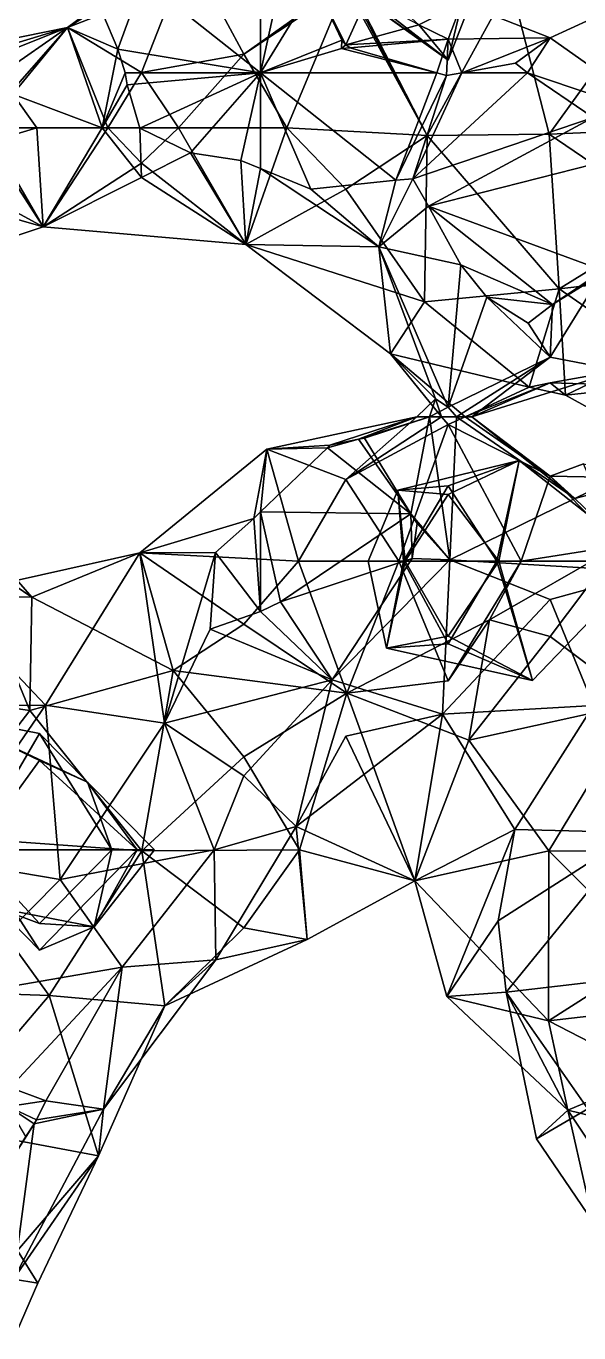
# Model space of a CAD drawing. Extents: x 290095 to 295679, y 4553756 to 4561441.
# Drawn here: x 294341.1 to 294409.3, y 4559114.6 to 4559275.8 of the extents above; entities that cross this region are included whole.
import ezdxf

# ---------------------------------------------------------------- set-up
doc = ezdxf.new("R2010")
doc.units = 0
doc.layers.add('Au_ppm_Pref_-_0_5', color=7, linetype='CONTINUOUS')

msp = doc.modelspace()

# ---------------------------------------------------------------- linework, layer by layer
at = {"layer": 'Au_ppm_Pref_-_0_5'}
for points in [[(294346.19, 4559275.69, 1906.52), (294362.97, 4559288.15, 1906.52), (294355.56, 4559281.54, 1907.31)], [(294362.97, 4559288.15, 1906.52), (294346.19, 4559275.69, 1906.52), (294361.16, 4559285, 1902.02)], [(294355.35, 4559270.12, 1904.24), (294361.16, 4559285, 1902.02), (294346.19, 4559275.69, 1906.52)], [(294367.95, 4559272.38, 1903.62), (294361.16, 4559285, 1902.02), (294355.35, 4559270.12, 1904.24)], [(294370, 4559270.08, 1910.03), (294355.56, 4559281.54, 1907.31), (294370, 4559285.58, 1907.56)], [(294380.23, 4559281.1, 1900.74), (294361.16, 4559285, 1902.02), (294367.95, 4559272.38, 1903.62)], [(294370, 4559270.08, 1910.03), (294370, 4559285.58, 1907.56), (294373.01, 4559283.86, 1907.99)], [(294370, 4559270.08, 1910.03), (294373.01, 4559283.86, 1907.99), (294376.76, 4559281.1, 1908.62)], [(294350.55, 4559277.36, 1907.64), (294346.19, 4559275.69, 1906.52), (294355.56, 4559281.54, 1907.31)], [(294355.56, 4559281.54, 1907.31), (294352.42, 4559272.99, 1908.44), (294350.55, 4559277.36, 1907.64)], [(294370, 4559270.08, 1910.03), (294352.42, 4559272.99, 1908.44), (294355.56, 4559281.54, 1907.31)], [(294380.55, 4559280.78, 1900.69), (294380.23, 4559281.1, 1900.74), (294367.95, 4559272.38, 1903.62)], [(294380.55, 4559280.78, 1900.69), (294367.95, 4559272.38, 1903.62), (294373.26, 4559263.28, 1903.08)], [(294380.04, 4559274.12, 1909.89), (294370, 4559270.08, 1910.03), (294376.76, 4559281.1, 1908.62)], [(294380.55, 4559280.78, 1900.69), (294373.26, 4559263.28, 1903.08), (294390.58, 4559262.35, 1899.89)], [(294380.04, 4559274.12, 1909.89), (294376.76, 4559281.1, 1908.62), (294380.55, 4559273.52, 1909.94)], [(294383.94, 4559281.1, 1906.52), (294380.55, 4559273.52, 1909.94), (294376.76, 4559281.1, 1908.62)], [(294383.94, 4559281.1, 1906.52), (294389.54, 4559275.99, 1906.52), (294380.55, 4559273.52, 1909.94)], [(294393.15, 4559271.65, 1903.38), (294389.54, 4559275.99, 1906.52), (294380.55, 4559280.78, 1900.69)], [(294393.15, 4559271.65, 1903.38), (294380.55, 4559280.78, 1900.69), (294381.17, 4559280.23, 1900.58)], [(294380.55, 4559280.78, 1900.69), (294390.58, 4559262.35, 1899.89), (294381.17, 4559280.23, 1900.58)], [(294393.15, 4559271.65, 1903.38), (294381.17, 4559280.23, 1900.58), (294381.01, 4559281.1, 1900.58)], [(294393.15, 4559271.65, 1903.38), (294381.01, 4559281.1, 1900.58), (294396.81, 4559281.1, 1904.8)], [(294381.01, 4559281.1, 1900.58), (294381.17, 4559280.23, 1900.58), (294390.58, 4559262.35, 1899.89)], [(294381.01, 4559281.1, 1900.58), (294390.58, 4559262.35, 1899.89), (294400.86, 4559281.1, 1898.28)], [(294400.86, 4559281.1, 1898.28), (294390.58, 4559262.35, 1899.89), (294405.61, 4559262.52, 1894.22)], [(294394.87, 4559278.66, 1906.52), (294393.15, 4559271.65, 1903.38), (294396.81, 4559281.1, 1904.8)], [(294394.87, 4559278.66, 1906.52), (294418.3, 4559280.21, 1905.01), (294405.75, 4559274.41, 1910.23)], [(294400.86, 4559281.1, 1898.28), (294405.61, 4559262.52, 1894.22), (294419.15, 4559281.29, 1894.11)], [(294419.15, 4559281.29, 1894.11), (294405.61, 4559262.52, 1894.22), (294424.06, 4559263.28, 1891.4)], [(294405.75, 4559274.41, 1910.23), (294418.3, 4559280.21, 1905.01), (294419.89, 4559264.39, 1912.36)], [(294394.87, 4559278.66, 1906.52), (294393.15, 4559274.22, 1908.82), (294389.54, 4559275.99, 1906.52)], [(294389.54, 4559275.99, 1906.52), (294393.15, 4559271.65, 1903.38), (294394.87, 4559278.66, 1906.52)], [(294393.15, 4559274.22, 1908.82), (294394.87, 4559278.66, 1906.52), (294405.75, 4559274.41, 1910.23)], [(294346.19, 4559275.69, 1906.52), (294350.55, 4559277.36, 1907.64), (294352.42, 4559272.99, 1908.44)], [(294346.19, 4559275.69, 1906.52), (294337.63, 4559272.26, 1907.59), (294324.5, 4559271.27, 1906.52)], [(294346.19, 4559275.69, 1906.52), (294324.5, 4559271.27, 1906.52), (294330.16, 4559270.82, 1904.01)], [(294335.32, 4559263.28, 1904.09), (294346.19, 4559275.69, 1906.52), (294330.16, 4559270.82, 1904.01)], [(294335.32, 4559263.28, 1904.09), (294351.19, 4559263.28, 1904.56), (294346.19, 4559275.69, 1906.52)], [(294346.19, 4559275.69, 1906.52), (294338.17, 4559270.08, 1907.96), (294337.63, 4559272.26, 1907.59)], [(294346.19, 4559275.69, 1906.52), (294339.48, 4559267.45, 1908.38), (294338.17, 4559270.08, 1907.96)], [(294346.19, 4559275.69, 1906.52), (294350.48, 4559263.28, 1908.82), (294339.48, 4559267.45, 1908.38)], [(294350.48, 4559263.28, 1908.82), (294346.19, 4559275.69, 1906.52), (294352.42, 4559272.99, 1908.44)], [(294351.19, 4559263.28, 1904.56), (294355.35, 4559270.12, 1904.24), (294346.19, 4559275.69, 1906.52)], [(294393.15, 4559274.22, 1908.82), (294380.55, 4559273.52, 1909.94), (294389.54, 4559275.99, 1906.52)], [(294380.01, 4559273.09, 1910.06), (294370, 4559270.08, 1910.03), (294380.04, 4559274.12, 1909.89)], [(294380.04, 4559274.12, 1909.89), (294380.55, 4559273.52, 1909.94), (294380.01, 4559273.09, 1910.06)], [(294380.55, 4559273.52, 1909.94), (294393.15, 4559274.22, 1908.82), (294381.06, 4559273.16, 1910.1)], [(294381.06, 4559273.16, 1910.1), (294393.15, 4559274.22, 1908.82), (294391.77, 4559270.08, 1911.13)], [(294391.77, 4559270.08, 1911.13), (294393.15, 4559274.22, 1908.82), (294392.97, 4559269.75, 1911.23)], [(294393.15, 4559274.22, 1908.82), (294394.86, 4559270.08, 1911.28), (294392.97, 4559269.75, 1911.23)], [(294405.75, 4559274.41, 1910.23), (294394.86, 4559270.08, 1911.28), (294393.15, 4559274.22, 1908.82)], [(294401.45, 4559271.27, 1911.42), (294394.86, 4559270.08, 1911.28), (294405.75, 4559274.41, 1910.23)], [(294405.75, 4559274.41, 1910.23), (294402.94, 4559270.08, 1911.69), (294401.45, 4559271.27, 1911.42)], [(294419.89, 4559264.39, 1912.36), (294402.94, 4559270.08, 1911.69), (294405.75, 4559274.41, 1910.23)], [(294350.48, 4559263.28, 1908.82), (294352.42, 4559272.99, 1908.44), (294353.32, 4559270.08, 1908.95)], [(294370, 4559270.08, 1910.03), (294353.32, 4559270.08, 1908.95), (294352.42, 4559272.99, 1908.44)], [(294367.95, 4559272.38, 1903.62), (294355.35, 4559270.12, 1904.24), (294359.88, 4559263.28, 1904.39)], [(294373.26, 4559263.28, 1903.08), (294367.95, 4559272.38, 1903.62), (294359.88, 4559263.28, 1904.39)], [(294370, 4559270.08, 1910.03), (294380.01, 4559273.09, 1910.06), (294391.77, 4559270.08, 1911.13)], [(294380.55, 4559273.52, 1909.94), (294381.06, 4559273.16, 1910.1), (294380.01, 4559273.09, 1910.06)], [(294391.77, 4559270.08, 1911.13), (294380.01, 4559273.09, 1910.06), (294381.06, 4559273.16, 1910.1)], [(294402.94, 4559270.08, 1911.69), (294394.86, 4559270.08, 1911.28), (294401.45, 4559271.27, 1911.42)], [(294353.56, 4559268.62, 1909.15), (294350.48, 4559263.28, 1908.82), (294353.32, 4559270.08, 1908.95)], [(294351.19, 4559263.28, 1904.56), (294359.88, 4559263.28, 1904.39), (294355.35, 4559270.12, 1904.24)], [(294370, 4559270.08, 1910.03), (294353.56, 4559268.62, 1909.15), (294353.32, 4559270.08, 1908.95)], [(294370, 4559270.08, 1910.03), (294355.12, 4559263.27, 1909.92), (294353.56, 4559268.62, 1909.15)], [(294370, 4559270.08, 1910.03), (294361.4, 4559260.22, 1910.72), (294355.12, 4559263.27, 1909.92)], [(294370, 4559270.08, 1910.03), (294367.57, 4559259.25, 1911.24), (294361.4, 4559260.22, 1910.72)], [(294370, 4559270.08, 1910.03), (294370, 4559258.29, 1911.52), (294367.57, 4559259.25, 1911.24)], [(294376.21, 4559255.72, 1912.2), (294370, 4559258.29, 1911.52), (294370, 4559270.08, 1910.03)], [(294386.69, 4559256.83, 1912.66), (294376.21, 4559255.72, 1912.2), (294370, 4559270.08, 1910.03)], [(294386.69, 4559256.83, 1912.66), (294370, 4559270.08, 1910.03), (294391.77, 4559270.08, 1911.13)], [(294392.97, 4559269.75, 1911.23), (294386.69, 4559256.83, 1912.66), (294391.77, 4559270.08, 1911.13)], [(294386.69, 4559256.83, 1912.66), (294392.97, 4559269.75, 1911.23), (294388.8, 4559256.99, 1912.75)], [(294392.97, 4559269.75, 1911.23), (294394.86, 4559270.08, 1911.28), (294388.8, 4559256.99, 1912.75)], [(294394.86, 4559270.08, 1911.28), (294402.94, 4559270.08, 1911.69), (294388.8, 4559256.99, 1912.75)], [(294411.05, 4559264.57, 1912.84), (294388.8, 4559256.99, 1912.75), (294402.94, 4559270.08, 1911.69)], [(294419.89, 4559264.39, 1912.36), (294411.05, 4559264.57, 1912.84), (294402.94, 4559270.08, 1911.69)], [(294342.44, 4559263.28, 1909.1), (294337.02, 4559261.67, 1908.95), (294339.48, 4559267.45, 1908.38)], [(294342.44, 4559263.28, 1909.1), (294339.48, 4559267.45, 1908.38), (294350.48, 4559263.28, 1908.82)], [(294350.48, 4559263.28, 1908.82), (294353.56, 4559268.62, 1909.15), (294355.12, 4559263.27, 1909.92)], [(294411.05, 4559264.57, 1912.84), (294390.73, 4559253.62, 1913.3), (294388.8, 4559256.99, 1912.75)], [(294413.34, 4559259.37, 1913.66), (294390.73, 4559253.62, 1913.3), (294411.05, 4559264.57, 1912.84)], [(294335.32, 4559263.28, 1904.09), (294330.16, 4559254.82, 1903.7), (294343.22, 4559251.06, 1906.52)], [(294351.19, 4559263.28, 1904.56), (294335.32, 4559263.28, 1904.09), (294343.22, 4559251.06, 1906.52)], [(294343.22, 4559251.06, 1906.52), (294337.02, 4559261.67, 1908.95), (294342.44, 4559263.28, 1909.1)], [(294342.44, 4559263.28, 1909.1), (294350.48, 4559263.28, 1908.82), (294343.22, 4559251.06, 1906.52)], [(294351.19, 4559263.28, 1904.56), (294343.22, 4559251.06, 1906.52), (294355.35, 4559258.92, 1905.07)], [(294343.22, 4559251.06, 1906.52), (294350.48, 4559263.28, 1908.82), (294355.35, 4559257.15, 1908.57)], [(294355.12, 4559263.27, 1909.92), (294355.35, 4559257.15, 1908.57), (294350.48, 4559263.28, 1908.82)], [(294351.19, 4559263.28, 1904.56), (294355.35, 4559258.92, 1905.07), (294359.88, 4559263.28, 1904.39)], [(294361.4, 4559260.22, 1910.72), (294355.35, 4559257.15, 1908.57), (294355.12, 4559263.27, 1909.92)], [(294368.2, 4559248.89, 1907.11), (294359.88, 4559263.28, 1904.39), (294355.35, 4559258.92, 1905.07)], [(294368.2, 4559248.89, 1907.11), (294373.26, 4559263.28, 1903.08), (294359.88, 4559263.28, 1904.39)], [(294368.2, 4559248.89, 1907.11), (294380.55, 4559255.72, 1904), (294373.26, 4559263.28, 1903.08)], [(294373.26, 4559263.28, 1903.08), (294380.55, 4559255.72, 1904), (294390.58, 4559262.35, 1899.89)], [(294380.55, 4559255.72, 1904), (294390.24, 4559241.81, 1903.93), (294390.58, 4559262.35, 1899.89)], [(294390.58, 4559262.35, 1899.89), (294390.24, 4559241.81, 1903.93), (294406.86, 4559243.41, 1900.45)], [(294405.61, 4559262.52, 1894.22), (294390.58, 4559262.35, 1899.89), (294406.86, 4559243.41, 1900.45)], [(294420.91, 4559252.12, 1895.66), (294424.06, 4559263.28, 1891.4), (294405.61, 4559262.52, 1894.22)], [(294420.91, 4559252.12, 1895.66), (294405.61, 4559262.52, 1894.22), (294406.86, 4559243.41, 1900.45)], [(294337.02, 4559261.67, 1908.95), (294343.22, 4559251.06, 1906.52), (294330.16, 4559258.14, 1908.23)], [(294361.4, 4559260.22, 1910.72), (294368.2, 4559248.89, 1907.11), (294355.35, 4559257.15, 1908.57)], [(294368.2, 4559248.89, 1907.11), (294361.4, 4559260.22, 1910.72), (294367.57, 4559259.25, 1911.24)], [(294367.57, 4559259.25, 1911.24), (294370, 4559258.29, 1911.52), (294368.2, 4559248.89, 1907.11)], [(294412.29, 4559245.71, 1915.45), (294390.73, 4559253.62, 1913.3), (294413.34, 4559259.37, 1913.66)], [(294326.2, 4559245.46, 1906.52), (294330.16, 4559258.14, 1908.23), (294343.22, 4559251.06, 1906.52)], [(294368.2, 4559248.89, 1907.11), (294355.35, 4559258.92, 1905.07), (294343.22, 4559251.06, 1906.52)], [(294368.2, 4559248.89, 1907.11), (294370, 4559258.29, 1911.52), (294384.62, 4559248.62, 1911.61)], [(294384.62, 4559248.62, 1911.61), (294370, 4559258.29, 1911.52), (294376.21, 4559255.72, 1912.2)], [(294368.2, 4559248.89, 1907.11), (294343.22, 4559251.06, 1906.52), (294355.35, 4559257.15, 1908.57)], [(294376.21, 4559255.72, 1912.2), (294386.69, 4559256.83, 1912.66), (294384.62, 4559248.62, 1911.61)], [(294386.69, 4559256.83, 1912.66), (294388.8, 4559256.99, 1912.75), (294384.62, 4559248.62, 1911.61)], [(294384.62, 4559248.62, 1911.61), (294388.8, 4559256.99, 1912.75), (294390.73, 4559253.62, 1913.3)], [(294326.2, 4559245.46, 1906.52), (294343.22, 4559251.06, 1906.52), (294330.16, 4559254.82, 1903.7)], [(294390.24, 4559241.81, 1903.93), (294380.55, 4559255.72, 1904), (294368.2, 4559248.89, 1907.11)], [(294384.62, 4559248.62, 1911.61), (294390.73, 4559253.62, 1913.3), (294394.72, 4559246.4, 1914.44)], [(294394.72, 4559246.4, 1914.44), (294390.73, 4559253.62, 1913.3), (294406.02, 4559241.49, 1915.71)], [(294406.02, 4559241.49, 1915.71), (294390.73, 4559253.62, 1913.3), (294412.29, 4559245.71, 1915.45)], [(294430.81, 4559246.19, 1901.19), (294420.91, 4559252.12, 1895.66), (294406.86, 4559243.41, 1900.45)], [(294386.04, 4559235.4, 1906.52), (294368.2, 4559248.89, 1907.11), (294384.62, 4559248.62, 1911.61)], [(294368.2, 4559248.89, 1907.11), (294386.04, 4559235.4, 1906.52), (294390.24, 4559241.81, 1903.93)], [(294394.72, 4559246.4, 1914.44), (294393.15, 4559228.84, 1912.86), (294384.62, 4559248.62, 1911.61)], [(294384.62, 4559248.62, 1911.61), (294393.15, 4559228.84, 1912.86), (294391.6, 4559229.84, 1912.46)], [(294386.04, 4559235.4, 1906.52), (294384.62, 4559248.62, 1911.61), (294391.6, 4559229.84, 1912.46)], [(294397.93, 4559242.4, 1915.13), (294393.15, 4559228.84, 1912.86), (294394.72, 4559246.4, 1914.44)], [(294394.72, 4559246.4, 1914.44), (294406.02, 4559241.49, 1915.71), (294397.93, 4559242.4, 1915.13)], [(294418.35, 4559235.43, 1903.18), (294430.81, 4559246.19, 1901.19), (294406.86, 4559243.41, 1900.45)], [(294414.31, 4559233.36, 1912.46), (294405.75, 4559235, 1915.95), (294412.06, 4559245.25, 1915.5)], [(294406.02, 4559241.49, 1915.71), (294412.06, 4559245.25, 1915.5), (294405.75, 4559235, 1915.95)], [(294412.29, 4559245.71, 1915.45), (294412.06, 4559245.25, 1915.5), (294406.02, 4559241.49, 1915.71)], [(294403.17, 4559231.3, 1906.52), (294406.86, 4559243.41, 1900.45), (294390.24, 4559241.81, 1903.93)], [(294407.64, 4559230.32, 1906.52), (294406.86, 4559243.41, 1900.45), (294403.17, 4559231.3, 1906.52)], [(294407.64, 4559230.32, 1906.52), (294418.35, 4559235.43, 1903.18), (294406.86, 4559243.41, 1900.45)], [(294403.17, 4559231.3, 1906.52), (294390.24, 4559241.81, 1903.93), (294386.04, 4559235.4, 1906.52)], [(294405.75, 4559235, 1915.95), (294393.15, 4559228.84, 1912.86), (294397.93, 4559242.4, 1915.13)], [(294406.02, 4559241.49, 1915.71), (294403.04, 4559239.21, 1915.83), (294397.93, 4559242.4, 1915.13)], [(294405.75, 4559235, 1915.95), (294397.93, 4559242.4, 1915.13), (294403.04, 4559239.21, 1915.83)], [(294406.02, 4559241.49, 1915.71), (294405.75, 4559235, 1915.95), (294403.04, 4559239.21, 1915.83)], [(294395.28, 4559227.64, 1911.46), (294403.17, 4559231.3, 1906.52), (294386.04, 4559235.4, 1906.52)], [(294395.28, 4559227.64, 1911.46), (294386.04, 4559235.4, 1906.52), (294392.35, 4559227.64, 1912.08)], [(294386.04, 4559235.4, 1906.52), (294391.6, 4559229.84, 1912.46), (294392.35, 4559227.64, 1912.08)], [(294405.75, 4559235, 1915.95), (294394.18, 4559227.64, 1912.95), (294393.15, 4559228.84, 1912.86)], [(294396.1, 4559227.64, 1912.46), (294394.18, 4559227.64, 1912.95), (294405.75, 4559235, 1915.95)], [(294396.1, 4559227.64, 1912.46), (294405.75, 4559235, 1915.95), (294414.31, 4559233.36, 1912.46)], [(294418.35, 4559235.43, 1903.18), (294407.64, 4559230.32, 1906.52), (294412.47, 4559227.64, 1906.52)], [(294396.1, 4559227.64, 1912.46), (294414.31, 4559233.36, 1912.46), (294405.75, 4559231.84, 1907.92)], [(294418.35, 4559231.44, 1911.2), (294405.75, 4559231.84, 1907.92), (294414.31, 4559233.36, 1912.46)], [(294396.1, 4559227.64, 1912.46), (294405.75, 4559231.84, 1907.92), (294395.28, 4559227.64, 1911.46)], [(294403.17, 4559231.3, 1906.52), (294395.28, 4559227.64, 1911.46), (294405.75, 4559231.84, 1907.92)], [(294407.64, 4559230.32, 1906.52), (294403.17, 4559231.3, 1906.52), (294405.75, 4559231.84, 1907.92)], [(294418.35, 4559231.44, 1911.2), (294407.64, 4559230.32, 1906.52), (294405.75, 4559231.84, 1907.92)], [(294418.35, 4559231.44, 1911.2), (294412.47, 4559227.64, 1906.52), (294407.64, 4559230.32, 1906.52)], [(294390.86, 4559227.64, 1913.54), (294389.3, 4559227.64, 1912.46), (294391.6, 4559229.84, 1912.46)], [(294391.6, 4559229.84, 1912.46), (294389.3, 4559227.64, 1912.46), (294392.35, 4559227.64, 1912.08)], [(294390.86, 4559227.64, 1913.54), (294391.6, 4559229.84, 1912.46), (294393.15, 4559228.84, 1912.86)], [(294390.86, 4559227.64, 1913.54), (294393.15, 4559228.84, 1912.86), (294394.18, 4559227.64, 1912.95)], [(294378.58, 4559224.13, 1916.3), (294370.78, 4559223.64, 1912.46), (294389.3, 4559227.64, 1912.46)], [(294389.3, 4559227.64, 1912.46), (294370.78, 4559223.64, 1912.46), (294380.55, 4559219.9, 1909.1)], [(294382.12, 4559224.86, 1916.41), (294378.58, 4559224.13, 1916.3), (294389.3, 4559227.64, 1912.46)], [(294393.15, 4559226.7, 1912.15), (294392.35, 4559227.64, 1912.08), (294380.55, 4559219.9, 1909.1)], [(294389.3, 4559227.64, 1912.46), (294380.55, 4559219.9, 1909.1), (294392.35, 4559227.64, 1912.08)], [(294390.86, 4559227.64, 1913.54), (294382.86, 4559225.02, 1916.44), (294382.12, 4559224.86, 1916.41)], [(294390.86, 4559227.64, 1913.54), (294382.12, 4559224.86, 1916.41), (294389.3, 4559227.64, 1912.46)], [(294388.56, 4559215.66, 1917.91), (294382.86, 4559225.02, 1916.44), (294390.86, 4559227.64, 1913.54)], [(294393.36, 4559209.99, 1918.45), (294388.56, 4559215.66, 1917.91), (294390.86, 4559227.64, 1913.54)], [(294390.86, 4559227.64, 1913.54), (294394.18, 4559227.64, 1912.95), (294393.36, 4559209.99, 1918.45)], [(294393.15, 4559226.7, 1912.15), (294395.28, 4559227.64, 1911.46), (294392.35, 4559227.64, 1912.08)], [(294393.15, 4559226.7, 1912.15), (294405.75, 4559220.32, 1908.96), (294395.28, 4559227.64, 1911.46)], [(294408.8, 4559217.57, 1913.61), (294393.36, 4559209.99, 1918.45), (294394.18, 4559227.64, 1912.95)], [(294396.1, 4559227.64, 1912.46), (294408.8, 4559217.57, 1913.61), (294394.18, 4559227.64, 1912.95)], [(294396.1, 4559227.64, 1912.46), (294395.28, 4559227.64, 1911.46), (294405.75, 4559220.32, 1908.96)], [(294396.1, 4559227.64, 1912.46), (294405.75, 4559220.32, 1908.96), (294408.8, 4559217.57, 1913.61)], [(294393.15, 4559226.7, 1912.15), (294380.55, 4559219.9, 1909.1), (294387.07, 4559209.83, 1909.39)], [(294402.18, 4559209.83, 1910.78), (294393.15, 4559226.7, 1912.15), (294387.07, 4559209.83, 1909.39)], [(294393.15, 4559226.7, 1912.15), (294402.18, 4559209.83, 1910.78), (294405.75, 4559220.32, 1908.96)], [(294370.78, 4559223.64, 1912.46), (294369.2, 4559215.1, 1916.47), (294355.11, 4559210.86, 1912.36)], [(294374.72, 4559209.83, 1909.71), (294370.78, 4559223.64, 1912.46), (294355.11, 4559210.86, 1912.36)], [(294370, 4559215.91, 1916.43), (294369.2, 4559215.1, 1916.47), (294370.78, 4559223.64, 1912.46)], [(294388.56, 4559215.66, 1917.91), (294370, 4559215.91, 1916.43), (294378.28, 4559223.82, 1916.32)], [(294378.28, 4559223.82, 1916.32), (294370, 4559215.91, 1916.43), (294370.78, 4559223.64, 1912.46)], [(294378.58, 4559224.13, 1916.3), (294378.28, 4559223.82, 1916.32), (294370.78, 4559223.64, 1912.46)], [(294370.78, 4559223.64, 1912.46), (294374.72, 4559209.83, 1909.71), (294380.55, 4559219.9, 1909.1)], [(294382.12, 4559224.86, 1916.41), (294378.28, 4559223.82, 1916.32), (294378.58, 4559224.13, 1916.3)], [(294378.28, 4559223.82, 1916.32), (294382.12, 4559224.86, 1916.41), (294388.56, 4559215.66, 1917.91)], [(294382.12, 4559224.86, 1916.41), (294382.86, 4559225.02, 1916.44), (294388.56, 4559215.66, 1917.91)], [(294408.8, 4559217.57, 1913.61), (294421.2, 4559223.61, 1912.46), (294418.19, 4559208.49, 1917.49)], [(294408.8, 4559217.57, 1913.61), (294418.35, 4559220.07, 1909.94), (294421.2, 4559223.61, 1912.46)], [(294326.69, 4559222.74, 1906.52), (294341.8, 4559205.37, 1907.12), (294330.84, 4559205.43, 1911.32)], [(294341.8, 4559205.37, 1907.12), (294326.69, 4559222.74, 1906.52), (294333.44, 4559211.05, 1900.97)], [(294386.96, 4559218.59, 1870.89), (294401.92, 4559222.23, 1870.89), (294393.15, 4559219.12, 1873.98)], [(294401.92, 4559222.23, 1870.89), (294386.96, 4559218.59, 1870.89), (294393.15, 4559218.06, 1868.14)], [(294399.18, 4559209.83, 1873.73), (294393.15, 4559219.12, 1873.98), (294401.92, 4559222.23, 1870.89)], [(294399.42, 4559209.83, 1867.93), (294401.92, 4559222.23, 1870.89), (294393.15, 4559218.06, 1868.14)], [(294399.18, 4559209.83, 1873.73), (294401.92, 4559222.23, 1870.89), (294417.7, 4559209.83, 1870.89)], [(294399.42, 4559209.83, 1867.93), (294417.7, 4559209.83, 1870.89), (294401.92, 4559222.23, 1870.89)], [(294414.18, 4559211.73, 1905.36), (294405.75, 4559220.32, 1908.96), (294402.18, 4559209.83, 1910.78)], [(294414.18, 4559211.73, 1905.36), (294409.85, 4559221.85, 1906.52), (294405.75, 4559220.32, 1908.96)], [(294418.35, 4559220.07, 1909.94), (294405.75, 4559220.32, 1908.96), (294409.85, 4559221.85, 1906.52)], [(294418.35, 4559220.07, 1909.94), (294408.8, 4559217.57, 1913.61), (294405.75, 4559220.32, 1908.96)], [(294387.07, 4559209.83, 1909.39), (294380.55, 4559219.9, 1909.1), (294374.72, 4559209.83, 1909.71)], [(294386.96, 4559218.59, 1870.89), (294393.15, 4559219.12, 1873.98), (294387.66, 4559209.83, 1873.48)], [(294399.18, 4559209.83, 1873.73), (294387.66, 4559209.83, 1873.48), (294393.15, 4559219.12, 1873.98)], [(294383.31, 4559209.83, 1870.89), (294386.96, 4559218.59, 1870.89), (294387.66, 4559209.83, 1873.48)], [(294386.96, 4559218.59, 1870.89), (294383.31, 4559209.83, 1870.89), (294387.87, 4559209.83, 1868.4)], [(294386.96, 4559218.59, 1870.89), (294387.87, 4559209.83, 1868.4), (294393.15, 4559218.06, 1868.14)], [(294399.42, 4559209.83, 1867.93), (294393.15, 4559218.06, 1868.14), (294387.87, 4559209.83, 1868.4)], [(294418.19, 4559208.49, 1917.49), (294393.36, 4559209.99, 1918.45), (294408.8, 4559217.57, 1913.61)], [(294369.2, 4559215.1, 1916.47), (294370, 4559215.91, 1916.43), (294370, 4559203.62, 1917.61)], [(294370, 4559203.62, 1917.61), (294370, 4559215.91, 1916.43), (294372.49, 4559204.8, 1917.69)], [(294372.49, 4559204.8, 1917.69), (294370, 4559215.91, 1916.43), (294388.56, 4559215.66, 1917.91)], [(294388.71, 4559210.16, 1918.44), (294372.49, 4559204.8, 1917.69), (294388.56, 4559215.66, 1917.91)], [(294389.33, 4559214.48, 1918.08), (294388.71, 4559210.16, 1918.44), (294388.56, 4559215.66, 1917.91)], [(294393.36, 4559209.99, 1918.45), (294389.33, 4559214.48, 1918.08), (294388.56, 4559215.66, 1917.91)], [(294355.11, 4559210.86, 1912.36), (294369.2, 4559215.1, 1916.47), (294364.45, 4559210.91, 1916.61)], [(294364.45, 4559210.91, 1916.61), (294369.2, 4559215.1, 1916.47), (294370, 4559203.62, 1917.61)], [(294388.71, 4559210.16, 1918.44), (294389.33, 4559214.48, 1918.08), (294393.36, 4559209.99, 1918.45)], [(294341.55, 4559191.39, 1901.66), (294333.44, 4559211.05, 1900.97), (294329.88, 4559193.02, 1895.11)], [(294330.84, 4559205.43, 1911.32), (294355.11, 4559210.86, 1912.36), (294343.49, 4559192.07, 1914.16)], [(294341.8, 4559205.37, 1907.12), (294355.11, 4559210.86, 1912.36), (294330.84, 4559205.43, 1911.32)], [(294341.55, 4559191.39, 1901.66), (294341.8, 4559205.37, 1907.12), (294333.44, 4559211.05, 1900.97)], [(294359.24, 4559196.35, 1904.99), (294355.11, 4559210.86, 1912.36), (294341.8, 4559205.37, 1907.12)], [(294358.19, 4559189.85, 1916.35), (294343.49, 4559192.07, 1914.16), (294355.11, 4559210.86, 1912.36)], [(294364.45, 4559210.91, 1916.61), (294358.19, 4559189.85, 1916.35), (294355.11, 4559210.86, 1912.36)], [(294374.72, 4559209.83, 1909.71), (294355.11, 4559210.86, 1912.36), (294367.95, 4559202.06, 1909.11)], [(294359.24, 4559196.35, 1904.99), (294367.95, 4559202.06, 1909.11), (294355.11, 4559210.86, 1912.36)], [(294358.19, 4559189.85, 1916.35), (294364.45, 4559210.91, 1916.61), (294363.81, 4559201.43, 1917.49)], [(294364.45, 4559210.91, 1916.61), (294370, 4559203.62, 1917.61), (294363.81, 4559201.43, 1917.49)], [(294414.18, 4559211.73, 1905.36), (294402.18, 4559209.83, 1910.78), (294398.27, 4559202.59, 1906.52)], [(294398.27, 4559202.59, 1906.52), (294405.75, 4559200.54, 1903.68), (294414.18, 4559211.73, 1905.36)], [(294414.18, 4559211.73, 1905.36), (294405.75, 4559200.54, 1903.68), (294416.63, 4559192.36, 1899.35)], [(294380.66, 4559193.53, 1905.58), (294374.72, 4559209.83, 1909.71), (294367.95, 4559202.06, 1909.11)], [(294372.49, 4559204.8, 1917.69), (294388.71, 4559210.16, 1918.44), (294378.86, 4559195.18, 1916.55)], [(294387.07, 4559209.83, 1909.39), (294374.72, 4559209.83, 1909.71), (294380.66, 4559193.53, 1905.58)], [(294393.36, 4559209.99, 1918.45), (294378.86, 4559195.18, 1916.55), (294388.71, 4559210.16, 1918.44)], [(294392.46, 4559190.95, 1913.26), (294378.86, 4559195.18, 1916.55), (294393.36, 4559209.99, 1918.45)], [(294380.66, 4559193.53, 1905.58), (294393.15, 4559195.07, 1911.44), (294387.07, 4559209.83, 1909.39)], [(294385.56, 4559199.08, 1870.89), (294383.31, 4559209.83, 1870.89), (294387.66, 4559209.83, 1873.48)], [(294383.31, 4559209.83, 1870.89), (294385.56, 4559199.08, 1870.89), (294387.87, 4559209.83, 1868.4)], [(294385.56, 4559199.08, 1870.89), (294387.66, 4559209.83, 1873.48), (294393.15, 4559199.61, 1874.29)], [(294385.56, 4559199.08, 1870.89), (294393.15, 4559200.57, 1867.8), (294387.87, 4559209.83, 1868.4)], [(294393.15, 4559195.07, 1911.44), (294402.18, 4559209.83, 1910.78), (294387.07, 4559209.83, 1909.39)], [(294399.18, 4559209.83, 1873.73), (294393.15, 4559199.61, 1874.29), (294387.66, 4559209.83, 1873.48)], [(294399.42, 4559209.83, 1867.93), (294387.87, 4559209.83, 1868.4), (294393.15, 4559200.57, 1867.8)], [(294393.36, 4559209.99, 1918.45), (294405.75, 4559205.09, 1914.04), (294392.46, 4559190.95, 1913.26)], [(294398.27, 4559202.59, 1906.52), (294402.18, 4559209.83, 1910.78), (294393.15, 4559195.07, 1911.44)], [(294399.18, 4559209.83, 1873.73), (294403.57, 4559195.09, 1870.89), (294393.15, 4559199.61, 1874.29)], [(294399.42, 4559209.83, 1867.93), (294393.15, 4559200.57, 1867.8), (294403.57, 4559195.09, 1870.89)], [(294418.19, 4559208.49, 1917.49), (294405.75, 4559205.09, 1914.04), (294393.36, 4559209.99, 1918.45)], [(294399.18, 4559209.83, 1873.73), (294417.7, 4559209.83, 1870.89), (294403.57, 4559195.09, 1870.89)], [(294399.42, 4559209.83, 1867.93), (294403.57, 4559195.09, 1870.89), (294417.7, 4559209.83, 1870.89)], [(294418.19, 4559208.49, 1917.49), (294411.09, 4559192.01, 1915.89), (294405.75, 4559205.09, 1914.04)], [(294330.05, 4559192.01, 1912.46), (294330.84, 4559205.43, 1911.32), (294343.49, 4559192.07, 1914.16)], [(294341.55, 4559191.39, 1901.66), (294359.24, 4559196.35, 1904.99), (294341.8, 4559205.37, 1907.12)], [(294370, 4559203.62, 1917.61), (294372.49, 4559204.8, 1917.69), (294378.86, 4559195.18, 1916.55)], [(294405.75, 4559205.09, 1914.04), (294411.09, 4559192.01, 1915.89), (294392.46, 4559190.95, 1913.26)], [(294370, 4559203.62, 1917.61), (294378.86, 4559195.18, 1916.55), (294363.81, 4559201.43, 1917.49)], [(294398.27, 4559202.59, 1906.52), (294393.15, 4559195.07, 1911.44), (294380.66, 4559193.53, 1905.58)], [(294398.27, 4559202.59, 1906.52), (294380.66, 4559193.53, 1905.58), (294395.71, 4559187.73, 1903.22)], [(294398.27, 4559202.59, 1906.52), (294395.71, 4559187.73, 1903.22), (294405.75, 4559200.54, 1903.68)], [(294358.19, 4559189.85, 1916.35), (294363.81, 4559201.43, 1917.49), (294378.86, 4559195.18, 1916.55)], [(294380.66, 4559193.53, 1905.58), (294367.95, 4559202.06, 1909.11), (294359.24, 4559196.35, 1904.99)], [(294385.56, 4559199.08, 1870.89), (294403.57, 4559195.09, 1870.89), (294393.15, 4559200.57, 1867.8)], [(294403.57, 4559195.09, 1870.89), (294385.56, 4559199.08, 1870.89), (294393.15, 4559199.61, 1874.29)], [(294395.71, 4559187.73, 1903.22), (294416.63, 4559192.36, 1899.35), (294405.75, 4559200.54, 1903.68)], [(294341.55, 4559191.39, 1901.66), (294355.39, 4559174.07, 1900.81), (294359.24, 4559196.35, 1904.99)], [(294367.95, 4559185.68, 1902.69), (294359.24, 4559196.35, 1904.99), (294355.39, 4559174.07, 1900.81)], [(294380.66, 4559193.53, 1905.58), (294359.24, 4559196.35, 1904.99), (294367.95, 4559185.68, 1902.69)], [(294367.95, 4559183.33, 1915.35), (294358.19, 4559189.85, 1916.35), (294378.86, 4559195.18, 1916.55)], [(294374.41, 4559177.06, 1911.59), (294367.95, 4559183.33, 1915.35), (294378.86, 4559195.18, 1916.55)], [(294378.86, 4559195.18, 1916.55), (294392.46, 4559190.95, 1913.26), (294374.41, 4559177.06, 1911.59)], [(294341.55, 4559191.39, 1901.66), (294329.88, 4559193.02, 1895.11), (294329.69, 4559175.92, 1901.15)], [(294374.84, 4559174.19, 1903.28), (294380.66, 4559193.53, 1905.58), (294367.95, 4559185.68, 1902.69)], [(294380.66, 4559193.53, 1905.58), (294374.84, 4559174.19, 1903.28), (294389.04, 4559170.36, 1905.98)], [(294395.71, 4559187.73, 1903.22), (294380.66, 4559193.53, 1905.58), (294389.04, 4559170.36, 1905.98)], [(294341.55, 4559191.39, 1901.66), (294329.69, 4559175.92, 1901.15), (294355.39, 4559174.07, 1900.81)], [(294330.05, 4559192.01, 1912.46), (294343.49, 4559192.07, 1914.16), (294330.47, 4559173.04, 1914.24)], [(294343.49, 4559192.07, 1914.16), (294345.31, 4559170.55, 1915.98), (294330.47, 4559173.04, 1914.24)], [(294345.31, 4559170.55, 1915.98), (294343.49, 4559192.07, 1914.16), (294358.19, 4559189.85, 1916.35)], [(294411.09, 4559192.01, 1915.89), (294401.39, 4559176.72, 1913.98), (294392.46, 4559190.95, 1913.26)], [(294416.63, 4559192.36, 1899.35), (294395.71, 4559187.73, 1903.22), (294405.59, 4559174.07, 1900.38)], [(294416.34, 4559176.36, 1919.55), (294401.39, 4559176.72, 1913.98), (294411.09, 4559192.01, 1915.89)], [(294432.09, 4559173.88, 1900.21), (294416.63, 4559192.36, 1899.35), (294405.59, 4559174.07, 1900.38)], [(294334.74, 4559174.19, 1898.42), (294330.97, 4559190.86, 1894.64), (294342.76, 4559185.23, 1898.32)], [(294330.97, 4559190.86, 1894.64), (294348.67, 4559182.55, 1894.64), (294342.76, 4559185.23, 1898.32)], [(294330.97, 4559190.86, 1894.64), (294334.38, 4559174.19, 1890.7), (294342.76, 4559188.55, 1889.86)], [(294330.97, 4559190.86, 1894.64), (294342.76, 4559188.55, 1889.86), (294348.67, 4559182.55, 1894.64)], [(294345.31, 4559170.55, 1915.98), (294358.19, 4559189.85, 1916.35), (294364.29, 4559174.19, 1916.67)], [(294358.19, 4559189.85, 1916.35), (294367.95, 4559183.33, 1915.35), (294364.29, 4559174.19, 1916.67)], [(294380.55, 4559188.24, 1907.78), (294374.41, 4559177.06, 1911.59), (294392.46, 4559190.95, 1913.26)], [(294380.55, 4559188.24, 1907.78), (294392.46, 4559190.95, 1913.26), (294389.04, 4559170.36, 1905.98)], [(294392.46, 4559190.95, 1913.26), (294401.39, 4559176.72, 1913.98), (294389.04, 4559170.36, 1905.98)], [(294351.66, 4559174.19, 1890.45), (294342.76, 4559188.55, 1889.86), (294334.38, 4559174.19, 1890.7)], [(294351.66, 4559174.19, 1890.45), (294348.67, 4559182.55, 1894.64), (294342.76, 4559188.55, 1889.86)], [(294380.55, 4559188.24, 1907.78), (294389.04, 4559170.36, 1905.98), (294374.41, 4559177.06, 1911.59)], [(294395.71, 4559187.73, 1903.22), (294389.04, 4559170.36, 1905.98), (294405.59, 4559174.07, 1900.38)], [(294354.81, 4559174.19, 1900.33), (294334.74, 4559174.19, 1898.42), (294342.76, 4559185.23, 1898.32)], [(294354.81, 4559174.19, 1900.33), (294342.76, 4559185.23, 1898.32), (294348.67, 4559182.55, 1894.64)], [(294367.95, 4559185.68, 1902.69), (294355.39, 4559174.07, 1900.81), (294374.84, 4559174.19, 1903.28)], [(294364.29, 4559174.19, 1916.67), (294367.95, 4559183.33, 1915.35), (294374.41, 4559177.06, 1911.59)], [(294351.66, 4559174.19, 1890.45), (294356.94, 4559174.19, 1894.64), (294348.67, 4559182.55, 1894.64)], [(294354.81, 4559174.19, 1900.33), (294348.67, 4559182.55, 1894.64), (294356.94, 4559174.19, 1894.64)], [(294374.41, 4559177.06, 1911.59), (294364.52, 4559160.63, 1911.58), (294364.29, 4559174.19, 1916.67)], [(294375.76, 4559163.15, 1906.52), (294364.52, 4559160.63, 1911.58), (294374.41, 4559177.06, 1911.59)], [(294374.41, 4559177.06, 1911.59), (294389.04, 4559170.36, 1905.98), (294375.76, 4559163.15, 1906.52)], [(294329.69, 4559175.92, 1901.15), (294317.14, 4559157.18, 1901.19), (294343.94, 4559156.21, 1901.67)], [(294355.39, 4559174.07, 1900.81), (294329.69, 4559175.92, 1901.15), (294343.94, 4559156.21, 1901.67)], [(294393.02, 4559156.12, 1912.47), (294389.04, 4559170.36, 1905.98), (294401.39, 4559176.72, 1913.98)], [(294393.02, 4559156.12, 1912.47), (294401.39, 4559176.72, 1913.98), (294399.34, 4559165.44, 1918.4)], [(294416.34, 4559176.36, 1919.55), (294399.34, 4559165.44, 1918.4), (294401.39, 4559176.72, 1913.98)], [(294400.31, 4559156.64, 1919.86), (294399.34, 4559165.44, 1918.4), (294416.34, 4559176.36, 1919.55)], [(294416.16, 4559158.5, 1925.55), (294400.31, 4559156.64, 1919.86), (294416.34, 4559176.36, 1919.55)], [(294351.66, 4559174.19, 1890.45), (294334.38, 4559174.19, 1890.7), (294342.76, 4559165.11, 1891.62)], [(294337.67, 4559166.99, 1894.64), (294342.76, 4559165.11, 1891.62), (294334.38, 4559174.19, 1890.7)], [(294354.81, 4559174.19, 1900.33), (294342.76, 4559161.81, 1898.77), (294334.74, 4559174.19, 1898.42)], [(294334.74, 4559174.19, 1898.42), (294342.76, 4559161.81, 1898.77), (294337.67, 4559166.99, 1894.64)], [(294351.66, 4559174.19, 1890.45), (294342.76, 4559165.11, 1891.62), (294349.48, 4559164.68, 1894.64)], [(294354.81, 4559174.19, 1900.33), (294349.48, 4559164.68, 1894.64), (294342.76, 4559161.81, 1898.77)], [(294355.39, 4559174.07, 1900.81), (294343.94, 4559156.21, 1901.67), (294358.2, 4559154.95, 1906.54)], [(294345.31, 4559170.55, 1915.98), (294364.29, 4559174.19, 1916.67), (294352.96, 4559159.74, 1916.15)], [(294351.66, 4559174.19, 1890.45), (294349.48, 4559164.68, 1894.64), (294356.94, 4559174.19, 1894.64)], [(294354.81, 4559174.19, 1900.33), (294356.94, 4559174.19, 1894.64), (294349.48, 4559164.68, 1894.64)], [(294364.52, 4559160.63, 1911.58), (294352.96, 4559159.74, 1916.15), (294364.29, 4559174.19, 1916.67)], [(294374.84, 4559174.19, 1903.28), (294355.39, 4559174.07, 1900.81), (294367.95, 4559164.58, 1903.32)], [(294358.2, 4559154.95, 1906.54), (294367.95, 4559164.58, 1903.32), (294355.39, 4559174.07, 1900.81)], [(294374.84, 4559174.19, 1903.28), (294367.95, 4559164.58, 1903.32), (294375.76, 4559163.15, 1906.52)], [(294374.84, 4559174.19, 1903.28), (294375.76, 4559163.15, 1906.52), (294389.04, 4559170.36, 1905.98)], [(294405.59, 4559174.07, 1900.38), (294389.04, 4559170.36, 1905.98), (294405.52, 4559153.09, 1906.28)], [(294418.35, 4559161.27, 1902.22), (294405.59, 4559174.07, 1900.38), (294405.52, 4559153.09, 1906.28)], [(294418.35, 4559161.27, 1902.22), (294432.09, 4559173.88, 1900.21), (294405.59, 4559174.07, 1900.38)], [(294345.31, 4559170.55, 1915.98), (294330.8, 4559155.88, 1917.6), (294330.47, 4559173.04, 1914.24)], [(294345.31, 4559170.55, 1915.98), (294352.96, 4559159.74, 1916.15), (294330.8, 4559155.88, 1917.6)], [(294393.02, 4559156.12, 1912.47), (294405.52, 4559153.09, 1906.28), (294389.04, 4559170.36, 1905.98)], [(294342.76, 4559161.81, 1898.77), (294349.48, 4559164.68, 1894.64), (294337.67, 4559166.99, 1894.64)], [(294337.67, 4559166.99, 1894.64), (294349.48, 4559164.68, 1894.64), (294342.76, 4559165.11, 1891.62)], [(294375.76, 4559163.15, 1906.52), (294367.95, 4559164.58, 1903.32), (294358.2, 4559154.95, 1906.54)], [(294400.31, 4559156.64, 1919.86), (294393.02, 4559156.12, 1912.47), (294399.34, 4559165.44, 1918.4)], [(294364.52, 4559160.63, 1911.58), (294375.76, 4559163.15, 1906.52), (294358.2, 4559154.95, 1906.54)], [(294418.35, 4559161.27, 1902.22), (294405.52, 4559153.09, 1906.28), (294431.81, 4559156.16, 1906.61)], [(294339.14, 4559144.86, 1917.42), (294330.8, 4559155.88, 1917.6), (294352.96, 4559159.74, 1916.15)], [(294339.14, 4559144.86, 1917.42), (294352.96, 4559159.74, 1916.15), (294343.53, 4559143.24, 1917.21)], [(294352.96, 4559159.74, 1916.15), (294350.65, 4559142.2, 1912.46), (294343.53, 4559143.24, 1917.21)], [(294364.52, 4559160.63, 1911.58), (294358.2, 4559154.95, 1906.54), (294350.65, 4559142.2, 1912.46)], [(294364.52, 4559160.63, 1911.58), (294350.65, 4559142.2, 1912.46), (294352.96, 4559159.74, 1916.15)], [(294400.31, 4559156.64, 1919.86), (294416.16, 4559158.5, 1925.55), (294410.39, 4559142.23, 1923.5)], [(294317.14, 4559157.18, 1901.19), (294330.24, 4559140.15, 1900.24), (294343.94, 4559156.21, 1901.67)], [(294343.94, 4559156.21, 1901.67), (294330.24, 4559140.15, 1900.24), (294350.05, 4559136.43, 1906.53)], [(294350.05, 4559136.43, 1906.53), (294358.2, 4559154.95, 1906.54), (294343.94, 4559156.21, 1901.67)], [(294407.94, 4559142.08, 1913.16), (294393.02, 4559156.12, 1912.47), (294400.31, 4559156.64, 1919.86)], [(294393.02, 4559156.12, 1912.47), (294407.94, 4559142.08, 1913.16), (294405.52, 4559153.09, 1906.28)], [(294404.05, 4559138.55, 1918.4), (294400.31, 4559156.64, 1919.86), (294410.39, 4559142.23, 1923.5)], [(294407.94, 4559142.08, 1913.16), (294400.31, 4559156.64, 1919.86), (294404.05, 4559138.55, 1918.4)], [(294418.35, 4559146.46, 1909.16), (294431.81, 4559156.16, 1906.61), (294405.52, 4559153.09, 1906.28)], [(294358.2, 4559154.95, 1906.54), (294350.05, 4559136.43, 1906.53), (294350.65, 4559142.2, 1912.46)], [(294407.94, 4559142.08, 1913.16), (294418.35, 4559146.46, 1909.16), (294405.52, 4559153.09, 1906.28)], [(294418.35, 4559146.46, 1909.16), (294407.94, 4559142.08, 1913.16), (294430.21, 4559136.65, 1912.07)], [(294338.88, 4559142.54, 1917.41), (294339.14, 4559144.86, 1917.42), (294343.53, 4559143.24, 1917.21)], [(294342.4, 4559140.89, 1917.23), (294338.88, 4559142.54, 1917.41), (294343.53, 4559143.24, 1917.21)], [(294343.53, 4559143.24, 1917.21), (294350.65, 4559142.2, 1912.46), (294342.4, 4559140.89, 1917.23)], [(294342.11, 4559140.39, 1917.24), (294341.08, 4559138.83, 1917.26), (294338.88, 4559142.54, 1917.41)], [(294342.4, 4559140.89, 1917.23), (294342.11, 4559140.39, 1917.24), (294338.88, 4559142.54, 1917.41)], [(294350.65, 4559142.2, 1912.46), (294339.53, 4559121.22, 1912.21), (294342.11, 4559140.39, 1917.24)], [(294350.65, 4559142.2, 1912.46), (294350.05, 4559136.43, 1906.53), (294339.53, 4559121.22, 1912.21)], [(294342.4, 4559140.89, 1917.23), (294350.65, 4559142.2, 1912.46), (294342.11, 4559140.39, 1917.24)], [(294404.05, 4559138.55, 1918.4), (294410.39, 4559142.23, 1923.5), (294411.06, 4559128.25, 1918.4)], [(294404.05, 4559138.55, 1918.4), (294411.06, 4559128.25, 1918.4), (294407.94, 4559142.08, 1913.16)], [(294407.94, 4559142.08, 1913.16), (294411.06, 4559128.25, 1918.4), (294418.35, 4559126.42, 1914.36)], [(294407.94, 4559142.08, 1913.16), (294418.35, 4559126.42, 1914.36), (294430.21, 4559136.65, 1912.07)], [(294350.05, 4559136.43, 1906.53), (294330.24, 4559140.15, 1900.24), (294340.02, 4559124.74, 1903.21)], [(294342.11, 4559140.39, 1917.24), (294339.53, 4559121.22, 1912.21), (294339.7, 4559136.59, 1917.25)], [(294341.08, 4559138.83, 1917.26), (294342.11, 4559140.39, 1917.24), (294339.7, 4559136.59, 1917.25)], [(294339.53, 4559121.22, 1912.21), (294350.05, 4559136.43, 1906.53), (294342.56, 4559120.74, 1906.52)], [(294342.56, 4559120.74, 1906.52), (294350.05, 4559136.43, 1906.53), (294340.02, 4559124.74, 1903.21)], [(294337.8, 4559109.92, 1906.52), (294342.56, 4559120.74, 1906.52), (294340.02, 4559124.74, 1903.21)], [(294342.56, 4559120.74, 1906.52), (294337.8, 4559109.92, 1906.52), (294339.53, 4559121.22, 1912.21)]]:
    msp.add_3dface(points, dxfattribs=at)

doc.saveas('drawing.dxf')
